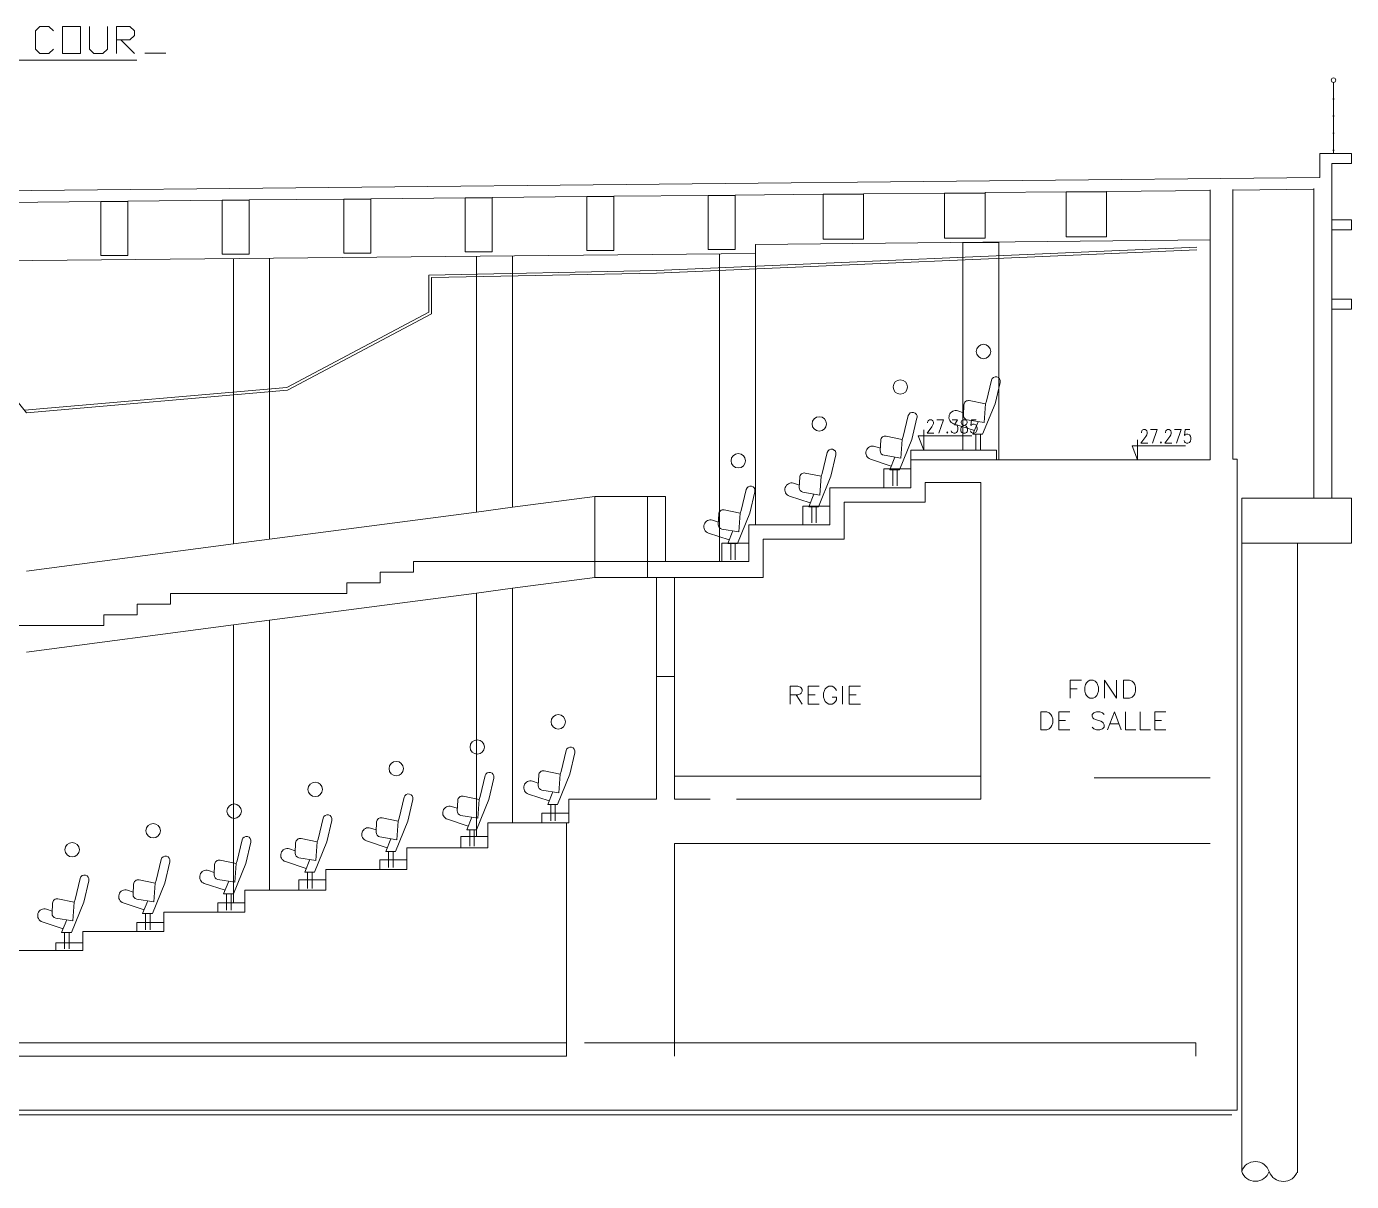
# Model space of a CAD drawing. Header units: millimetres. Extents: x 53635 to 142317, y 101101 to 147193.
# Drawn here: x 85016 to 99735, y 132651 to 145483 of the extents above; entities that cross this region are included whole.
import ezdxf

# ---------------------------------------------------------------- set-up
doc = ezdxf.new("R2010")
doc.units = ezdxf.units.MM
doc.header["$LTSCALE"] = 0.5
doc.header["$MEASUREMENT"] = 0
doc.layers.get('0').update_dxf_attribs({"lineweight": 0})
for name, color, linetype, lineweight in [('beton', 6, 'Continuous', 0), ('betonfin', 1, 'Continuous', 0), ('COT', 3, 'Continuous', 0)]:
    doc.layers.add(name, color=color, linetype=linetype, lineweight=lineweight)

msp = doc.modelspace()

# ---------------------------------------------------------------- linework, layer by layer
at = {"linetype": 'ByBlock', "flags": 128}
for points in [[(85314.88, 145433), (85264.88, 145483), (85164.88, 145483), (85114.88, 145433), (85114.88, 145233), (85164.88, 145183), (85264.88, 145183), (85314.88, 145233)], [(85414.88, 145183), (85614.88, 145183), (85614.88, 145483), (85414.88, 145483), (85414.88, 145183)], [(85714.88, 145483), (85714.88, 145233), (85764.88, 145183), (85864.88, 145183), (85914.88, 145233), (85914.88, 145483)], [(86014.88, 145183), (86014.88, 145483), (86164.88, 145483), (86214.88, 145433), (86214.88, 145383), (86164.88, 145333), (86014.88, 145333)], [(95026.25, 141078.69), (95026.25, 141086.5), (95032.11, 141100.56), (95036.79, 141106.81), (95048.51, 141114.63), (95069.61, 141114.63), (95080.15, 141106.81), (95086.01, 141100.56), (95090.7, 141086.5), (95090.7, 141072.44), (95086.01, 141056.81), (95074.29, 141036.5), (95021.56, 140964.63), (95096.56, 140964.63)], [(95128.2, 141114.63), (95203.2, 141114.63), (95149.29, 140964.63)], [(95299.29, 141114.63), (95357.89, 141114.63), (95326.25, 141056.81), (95341.48, 141056.81), (95353.2, 141050.56), (95357.89, 141042.75), (95363.75, 141022.44), (95363.75, 141006.81), (95357.89, 140986.5), (95347.34, 140972.44), (95330.93, 140964.63), (95315.7, 140964.63), (95299.29, 140972.44), (95293.43, 140978.69), (95288.75, 140992.75)], [(95422.34, 140964.63), (95443.43, 140964.63), (95459.84, 140972.44), (95464.53, 140978.69), (95470.39, 140992.75), (95470.39, 141014.63), (95464.53, 141028.69), (95453.98, 141042.75), (95437.57, 141050.56), (95416.48, 141056.81), (95405.93, 141064.63), (95400.07, 141078.69), (95400.07, 141092.75), (95405.93, 141106.81), (95422.34, 141114.63), (95443.43, 141114.63), (95459.84, 141106.81), (95464.53, 141092.75), (95464.53, 141078.69), (95459.84, 141064.63), (95448.12, 141056.81), (95427.03, 141050.56), (95410.62, 141042.75), (95400.07, 141028.69), (95395.39, 141014.63), (95395.39, 140992.75), (95400.07, 140978.69), (95405.93, 140972.44), (95422.34, 140964.63)], [(95502.03, 140992.75), (95506.72, 140978.69), (95512.57, 140972.44), (95528.98, 140964.63), (95544.22, 140964.63), (95560.62, 140972.44), (95571.17, 140986.5), (95577.03, 141006.81), (95577.03, 141022.44), (95571.17, 141042.75), (95560.62, 141056.81), (95544.22, 141064.63), (95528.98, 141064.63), (95512.57, 141056.81), (95506.72, 141050.56), (95512.57, 141114.63), (95566.48, 141114.63)], [(95245.39, 140964.63), (95250.07, 140972.44), (95245.39, 140978.69), (95239.53, 140972.44), (95245.39, 140964.63)], [(97400.55, 140968.69), (97400.55, 140976.5), (97406.41, 140990.56), (97411.1, 140996.81), (97422.82, 141004.63), (97443.91, 141004.63), (97454.46, 140996.81), (97460.32, 140990.56), (97465.01, 140976.5), (97465.01, 140962.44), (97460.32, 140946.81), (97448.6, 140926.5), (97395.86, 140854.63), (97470.86, 140854.63)], [(97502.51, 141004.63), (97577.51, 141004.63), (97523.6, 140854.63)], [(97619.69, 140854.63), (97624.38, 140862.44), (97619.69, 140868.69), (97613.83, 140862.44), (97619.69, 140854.63)], [(97667.74, 140968.69), (97667.74, 140976.5), (97673.6, 140990.56), (97678.29, 140996.81), (97690.01, 141004.63), (97711.1, 141004.63), (97721.65, 140996.81), (97727.51, 140990.56), (97732.19, 140976.5), (97732.19, 140962.44), (97727.51, 140946.81), (97715.79, 140926.5), (97663.05, 140854.63), (97738.05, 140854.63)], [(97769.69, 141004.63), (97844.69, 141004.63), (97790.79, 140854.63)], [(97876.33, 140882.75), (97881.02, 140868.69), (97886.88, 140862.44), (97903.29, 140854.63), (97918.52, 140854.63), (97934.93, 140862.44), (97945.47, 140876.5), (97951.33, 140896.81), (97951.33, 140912.44), (97945.47, 140932.75), (97934.93, 140946.81), (97918.52, 140954.63), (97903.29, 140954.63), (97886.88, 140946.81), (97881.02, 140940.56), (97886.88, 141004.63), (97940.79, 141004.63)], [(96610.28, 138020), (96610.28, 138220), (96735.28, 138220)], [(96829.03, 138020), (96866.53, 138020), (96887.37, 138030.41), (96906.12, 138049.16), (96914.45, 138067.91), (96924.87, 138097.08), (96924.87, 138142.91), (96914.45, 138172.08), (96906.12, 138190.83), (96887.37, 138209.58), (96866.53, 138220), (96829.03, 138220), (96810.28, 138209.58), (96791.53, 138190.83), (96781.12, 138172.08), (96772.78, 138142.91), (96772.78, 138097.08), (96781.12, 138067.91), (96791.53, 138049.16), (96810.28, 138030.41), (96829.03, 138020)], [(96991.53, 138020), (96991.53, 138220), (97124.87, 138020), (97124.87, 138220)], [(97201.95, 138020), (97268.62, 138020), (97297.78, 138030.41), (97316.53, 138049.16), (97326.95, 138067.91), (97335.28, 138097.08), (97335.28, 138142.91), (97326.95, 138172.08), (97316.53, 138190.83), (97297.78, 138209.58), (97268.62, 138220), (97201.95, 138220), (97201.95, 138020)], [(93498.26, 138059.51), (93583.67, 138059.51), (93612.84, 138069.93), (93623.26, 138078.26), (93631.59, 138099.1), (93631.59, 138117.85), (93623.26, 138136.6), (93612.84, 138144.93), (93583.67, 138155.35), (93498.26, 138155.35), (93498.26, 137955.35)], [(93823.26, 137955.35), (93698.26, 137955.35), (93698.26, 138155.35), (93823.26, 138155.35)], [(93964.92, 138032.43), (94012.84, 138032.43), (94012.84, 138003.26), (94004.51, 137984.51), (93985.76, 137965.76), (93964.92, 137955.35), (93927.42, 137955.35), (93908.67, 137965.76), (93889.92, 137984.51), (93879.51, 138003.26), (93871.17, 138032.43), (93871.17, 138078.26), (93879.51, 138107.43), (93889.92, 138126.18), (93908.67, 138144.93), (93927.42, 138155.35), (93964.92, 138155.35), (93985.76, 138144.93), (94004.51, 138126.18), (94012.84, 138107.43)], [(94079.51, 137955.35), (94079.51, 138155.35)], [(94281.59, 137955.35), (94156.59, 137955.35), (94156.59, 138155.35), (94281.59, 138155.35)], [(96282.16, 137669.67), (96348.83, 137669.67), (96377.99, 137680.09), (96396.74, 137698.84), (96407.16, 137717.59), (96415.49, 137746.76), (96415.49, 137792.59), (96407.16, 137821.76), (96396.74, 137840.51), (96377.99, 137859.26), (96348.83, 137869.67), (96282.16, 137869.67), (96282.16, 137669.67)], [(96607.16, 137669.67), (96482.16, 137669.67), (96482.16, 137869.67), (96607.16, 137869.67)], [(96855.08, 137698.84), (96873.83, 137680.09), (96902.99, 137669.67), (96940.49, 137669.67), (96969.66, 137680.09), (96988.41, 137698.84), (96988.41, 137725.92), (96977.99, 137746.76), (96969.66, 137755.09), (96948.83, 137765.51), (96892.58, 137784.26), (96873.83, 137792.59), (96863.41, 137803.01), (96855.08, 137821.76), (96855.08, 137840.51), (96873.83, 137859.26), (96902.99, 137869.67), (96940.49, 137869.67), (96969.66, 137859.26), (96988.41, 137840.51)], [(97025.91, 137669.67), (97100.91, 137869.67), (97177.99, 137669.67)], [(97223.83, 137869.67), (97223.83, 137669.67), (97338.41, 137669.67)], [(97386.33, 137869.67), (97386.33, 137669.67), (97500.91, 137669.67)], [(97673.83, 137669.67), (97548.83, 137669.67), (97548.83, 137869.67), (97673.83, 137869.67)]]:
    msp.add_lwpolyline(points, dxfattribs=at)
at = {"linetype": 'ByBlock'}
for points in [[(86064.88, 145333), (86214.88, 145183)], [(96610.28, 138124.16), (96687.37, 138124.16)], [(93564.92, 138059.51), (93631.59, 137955.35)], [(93698.26, 138059.51), (93775.34, 138059.51)], [(94156.59, 138059.51), (94233.67, 138059.51)], [(96482.16, 137773.84), (96559.24, 137773.84)], [(97548.83, 137773.84), (97625.91, 137773.84)], [(97052.99, 137736.34), (97148.83, 137736.34)]]:
    msp.add_lwpolyline(points, dxfattribs=at)
at = {"layer": 'beton', "color": 6}
for p, q in [((99535.17, 144072.63), (99535.17, 144862.63)), ((99385.17, 144072.63), (99735.17, 144072.63)), ((99385.17, 143804.85), (99385.17, 144072.63)), ((99385.17, 144072.63), (99385.17, 144072.63)), ((99515.17, 143962.63), (99735.17, 143962.63)), ((99515.17, 143962.63), (99515.17, 143683.63)), ((99735.17, 144072.63), (99735.17, 143962.63)), ((99385.17, 143804.85), (78835.89, 143599.35)), ((98165.2, 143662.64), (97015.22, 143651.14)), ((98165.2, 143670.13), (98165.2, 140667.63)), ((99313.2, 143674.12), (98415.2, 143665.14)), ((98415.2, 143672.63), (98415.2, 140677.63)), ((99315.17, 143681.63), (99315.17, 140242.63)), ((99515.17, 143683.63), (99515.17, 140242.63)), ((85840.22, 143539.39), (84790.22, 143528.89)), ((85840.22, 143539.39), (86140.22, 143539.39)), ((85840.22, 143539.39), (85840.22, 142939.39)), ((87190.22, 143552.89), (86140.22, 143542.39)), ((86140.22, 143542.39), (86140.22, 142939.39)), ((87190.22, 143552.89), (87490.22, 143552.89)), ((87190.22, 143552.89), (87190.22, 142952.89)), ((88540.22, 143566.39), (87490.22, 143555.89)), ((87490.22, 143555.89), (87490.22, 142952.89)), ((88540.22, 143566.39), (88840.22, 143566.39)), ((88540.22, 143566.39), (88540.22, 142966.39)), ((89890.22, 143579.89), (88840.22, 143569.39)), ((88840.22, 143569.39), (88840.22, 142966.39)), ((89890.22, 143579.89), (90190.22, 143579.89)), ((89890.22, 143579.89), (89890.22, 142979.9)), ((91240.22, 143593.39), (90190.22, 143582.89)), ((90190.22, 143582.89), (90190.22, 142979.89)), ((91240.22, 143593.39), (91540.22, 143593.39)), ((91240.22, 143593.39), (91240.22, 142993.4)), ((92590.22, 143606.89), (91540.22, 143596.39)), ((91540.22, 143596.39), (91540.22, 142993.39)), ((92590.22, 143606.89), (92890.22, 143606.89)), ((92590.22, 143606.89), (92590.22, 143006.9)), ((93865.22, 143619.64), (92890.22, 143609.89)), ((92890.22, 143609.89), (92890.22, 143006.89)), ((93865.22, 143619.64), (94315.22, 143619.64)), ((93865.22, 143619.64), (93865.22, 143119.64)), ((95215.22, 143633.14), (94315.22, 143624.14)), ((94315.22, 143624.14), (94315.22, 143119.64)), ((95215.22, 143633.14), (95665.22, 143633.14)), ((95215.22, 143633.14), (95215.22, 143133.14)), ((96565.22, 143646.64), (95665.22, 143637.64)), ((95665.22, 143637.64), (95665.22, 143133.14)), ((96565.22, 143646.64), (97015.22, 143646.64)), ((96565.22, 143646.64), (96565.22, 143146.64)), ((97015.22, 143651.14), (97015.22, 143146.64)), ((99515.17, 143333.63), (99735.17, 143333.63)), ((99515.17, 143223.63), (99735.17, 143223.63)), ((99735.17, 143333.63), (99735.17, 143223.63)), ((98165.2, 143112.61), (93115.86, 143062.12)), ((93865.22, 143119.64), (94315.22, 143119.64)), ((95215.22, 143133.14), (95665.22, 143133.14)), ((95415.86, 143083.14), (95815.86, 143083.14)), ((96565.22, 143146.64), (97015.22, 143146.64)), ((93115.86, 142962.11), (79615.89, 142827.11)), ((85840.22, 142939.39), (86140.22, 142939.39)), ((87190.22, 142952.89), (87490.22, 142952.89)), ((88540.22, 142966.39), (88840.22, 142966.39)), ((89890.22, 142979.89), (90190.22, 142979.89)), ((91240.22, 142993.39), (91540.22, 142993.39)), ((92590.22, 143006.89), (92890.22, 143006.89)), ((93115.86, 142962.11), (93115.86, 143062.12)), ((99515.17, 142453.63), (99735.17, 142453.63)), ((99515.17, 142343.63), (99735.17, 142343.63)), ((99735.17, 142453.63), (99735.17, 142343.63)), ((94840.89, 140777.63), (94840.89, 140357.63)), ((95790.89, 140777.63), (94840.89, 140777.63)), ((95790.89, 140667.63), (95790.89, 140777.63)), ((94840.89, 140667.63), (95790.89, 140667.63)), ((98165.2, 140667.63), (95790.89, 140667.63)), ((98465.2, 140677.63), (98415.2, 140677.63)), ((98465.2, 140677.63), (98415.2, 140677.63)), ((98465.2, 140677.63), (98465.2, 133442.63)), ((94840.89, 140567.63), (94540.88, 140567.63)), ((94540.88, 140567.63), (94540.88, 140357.63)), ((93940.89, 140357.63), (93940.89, 139947.63)), ((94840.89, 140357.63), (93940.89, 140357.63)), ((95000.88, 140197.63), (95000.88, 140417.63)), ((95615.87, 140417.63), (95000.88, 140417.63)), ((95615.87, 137137.63), (95615.87, 140417.63)), ((91915.88, 140261.18), (91915.88, 139361.18)), ((92115.88, 140261.18), (91915.88, 140261.18)), ((92115.88, 140261.18), (92115.88, 139537.63)), ((93940.89, 140152.63), (93640.88, 140152.63)), ((93640.88, 140152.63), (93640.88, 139947.63)), ((94100.88, 140197.63), (95000.88, 140197.63)), ((94100.88, 139787.63), (94100.88, 140197.63)), ((99735.17, 140242.63), (98515.2, 140242.63)), ((98515.2, 140242.62), (98515.2, 132763.32)), ((99735.17, 140242.63), (99735.17, 139742.63)), ((93040.89, 139947.63), (93040.89, 139537.63)), ((93940.89, 139947.63), (93040.89, 139947.63)), ((93040.89, 139742.63), (92740.88, 139742.63)), ((92740.88, 139742.63), (92740.88, 139537.63)), ((93200.88, 139787.63), (94100.88, 139787.63)), ((93200.88, 139361.18), (93200.88, 139787.63)), ((99735.17, 139742.63), (98515.2, 139742.63)), ((99135.2, 132745.82), (99135.2, 139742.63)), ((93040.89, 139537.63), (92115.88, 139537.63)), ((91915.88, 139361.18), (93200.88, 139361.18)), ((92015.89, 138262.63), (92015.89, 139361.18)), ((92215.89, 138262.63), (92215.89, 139361.18)), ((92215.89, 137152.63), (95615.87, 137152.63)), ((95615.87, 137137.63), (95615.87, 136897.63)), ((98165.2, 137137.63), (96878.02, 137137.63)), ((91040.86, 136897.63), (92015.89, 136897.63)), ((92215.89, 136897.63), (92611, 136897.63)), ((92904.09, 136897.63), (95615.87, 136897.63)), ((91040.86, 136744.13), (90740.86, 136744.13)), ((90740.86, 136636.63), (90740.86, 136744.13)), ((90140.89, 136637.63), (91040.86, 136637.63)), ((90140.89, 136357.63), (90140.89, 136637.63)), ((90415.86, 136667.63), (90415.86, 136637.63)), ((91015.86, 134042.63), (91015.86, 136637.63)), ((90140.89, 136483.13), (89840.89, 136483.13)), ((89840.89, 136357.63), (89840.89, 136483.13)), ((89240.89, 136357.63), (90140.89, 136357.63)), ((89240.89, 136117.63), (89240.89, 136357.63)), ((92215.87, 134042.63), (92215.87, 136407.63)), ((92215.87, 136407.63), (98165.2, 136407.63)), ((89240.89, 136224.13), (88940.89, 136224.13)), ((88940.89, 136117.63), (88940.89, 136224.13)), ((88340.89, 136117.63), (89240.89, 136117.63)), ((88340.89, 135886.63), (88340.89, 136117.63)), ((87440.89, 135645.13), (87440.89, 135886.63)), ((87440.89, 135886.63), (88340.89, 135886.63)), ((87715.86, 135917.63), (87715.86, 135886.63)), ((88340.89, 136002.13), (88040.89, 136002.13)), ((88040.89, 135886.63), (88040.89, 136002.13)), ((87440.89, 135746.13), (87140.89, 135746.13)), ((87140.89, 135645.13), (87140.89, 135746.13)), ((86540.89, 135645.13), (87440.89, 135645.13)), ((86540.89, 135427.63), (86540.89, 135645.13)), ((85640.89, 135427.63), (86540.89, 135427.63)), ((85640.89, 135216.63), (85640.89, 135427.63)), ((86540.89, 135529.13), (86240.89, 135529.13)), ((86240.89, 135427.63), (86240.89, 135529.13)), ((85640.89, 135301.13), (85340.89, 135301.13)), ((85340.89, 135216.63), (85340.89, 135301.13)), ((84740.89, 135216.63), (85640.89, 135216.63)), ((77615.89, 134192.63), (91015.86, 134192.63)), ((91215.86, 134192.63), (98005.2, 134192.63)), ((98005.2, 134042.63), (98005.2, 134192.63)), ((77615.89, 134042.63), (91015.86, 134042.63)), ((77215.89, 133442.63), (98465.2, 133442.63)), ((77215.89, 133392.63), (98404.34, 133392.63))]:
    msp.add_line(p, q, dxfattribs=at)
msp.add_lwpolyline([(92215.89, 136897.63), (92215.89, 138262.63), (92015.89, 138262.63), (92015.89, 136897.63)], dxfattribs=at)
for centre, radius in [((99535.17, 144887.63), 25), ((99535.16, 144677.63), 5), ((99535.16, 144487.63), 5), ((99535.16, 144297.63), 5), ((99535.16, 144107.63), 5)]:
    msp.add_circle(centre, radius, dxfattribs=at)
for centre, radius, start, end in [((98667.65, 132712.69), 160.64, 17.823313, 161.629516), ((98668.1, 132815.49), 161.56, -161.159492, -19.296485), ((98977.64, 132818.01), 166.79, -160.326383, -19.142506)]:
    msp.add_arc(centre, radius, start, end, dxfattribs=at)
at = {"layer": 'betonfin'}
for p, q in [((95415.86, 143083.15), (95415.86, 140777.63)), ((95815.86, 143087.15), (95815.86, 140667.63)), ((90015.86, 142929.89), (90015.86, 140088.87)), ((90415.86, 142933.89), (90415.86, 140141.31)), ((92014.94, 142772.62), (98015.22, 143032.16)), ((92015.89, 142742.63), (98015.22, 143002.13)), ((92715.86, 142956.89), (92715.86, 139537.63)), ((93115.86, 143019.64), (93115.86, 139947.63)), ((87315.86, 142902.89), (87315.86, 139734.87)), ((87715.86, 142906.89), (87715.86, 139787.31)), ((89485.89, 142722.03), (92014.94, 142772.62)), ((89485.89, 142310.66), (89485.89, 142722.03)), ((89515.89, 142692.63), (92015.89, 142742.63)), ((89515.89, 142292.63), (89515.89, 142692.63)), ((87907.21, 141471.99), (89485.89, 142310.66)), ((87915.89, 141442.63), (89515.89, 142292.63)), ((84365.89, 141992.63), (85015.89, 141192.63)), ((84993.02, 141220.77), (87907.21, 141471.99)), ((95680.24, 141320.6), (95735.04, 141554.17)), ((95775.73, 141290.12), (95831.49, 141527.76)), ((85015.89, 141192.63), (87915.89, 141442.63)), ((95667.55, 141289.49), (95489.61, 141326.19)), ((95667.55, 141289.49), (95680.24, 141320.6)), ((94756.41, 140926.7), (94811.22, 141160.27)), ((95425.29, 141191.32), (95362.01, 141212.13)), ((95429.57, 141279.65), (95424, 141164.78)), ((95637.82, 140952.13), (95775.73, 141290.12)), ((95653.15, 141081.78), (95667.55, 141289.49)), ((94851.91, 140896.23), (94907.67, 141133.86)), ((95546.77, 140993.49), (95315.17, 141069.63)), ((95465.72, 141113.04), (95653.15, 141081.78)), ((95529.89, 140952.13), (95587.28, 141092.77)), ((94505.74, 140885.75), (94500.17, 140770.88)), ((94743.72, 140895.59), (94565.78, 140932.3)), ((94714, 140558.23), (94851.91, 140896.23)), ((94729.33, 140687.88), (94743.72, 140895.59)), ((94743.72, 140895.59), (94756.41, 140926.7)), ((94923.04, 140933.76), (95516.18, 140933.76)), ((94985.39, 140777.63), (94923.04, 140933.76)), ((94985.39, 140777.63), (94985.39, 141002.47)), ((95637.82, 140952.13), (95529.89, 140952.13)), ((95562.82, 140952.13), (95562.82, 140772.13)), ((95612.82, 140952.13), (95612.82, 140772.13)), ((97359.69, 140667.63), (97359.69, 140892.47)), ((93856.41, 140516.7), (93911.22, 140750.27)), ((93951.91, 140486.23), (94007.67, 140723.86)), ((94501.46, 140797.42), (94438.18, 140818.23)), ((94541.89, 140719.14), (94729.33, 140687.88)), ((97297.34, 140823.76), (97890.49, 140823.76)), ((97359.69, 140667.63), (97297.34, 140823.76)), ((94622.94, 140599.59), (94391.34, 140675.73)), ((94606.07, 140558.23), (94663.45, 140698.87)), ((93605.74, 140475.75), (93600.17, 140360.88)), ((93843.72, 140485.59), (93665.78, 140522.3)), ((93814, 140148.23), (93951.91, 140486.23)), ((93829.33, 140277.88), (93843.72, 140485.59)), ((93843.72, 140485.59), (93856.41, 140516.7)), ((94714, 140558.23), (94606.07, 140558.23)), ((94639, 140558.23), (94639, 140378.23)), ((94689, 140558.23), (94689, 140378.23)), ((92956.41, 140106.7), (93011.22, 140340.27)), ((93051.91, 140076.23), (93107.67, 140313.86)), ((93601.46, 140387.42), (93538.18, 140408.23)), ((93641.89, 140309.14), (93829.33, 140277.88)), ((93706.07, 140148.23), (93763.45, 140288.87)), ((90015.86, 140088.87), (90415.86, 140141.31)), ((90415.86, 140141.31), (91330.08, 140261.18)), ((91915.88, 140261.18), (91330.08, 140261.18)), ((91330.08, 140261.18), (91330.08, 139361.18)), ((93722.94, 140189.59), (93491.34, 140265.73)), ((93814, 140148.23), (93706.07, 140148.23)), ((93739, 140148.23), (93739, 139968.23)), ((93789, 140148.23), (93789, 139968.23)), ((87715.86, 139787.31), (90015.86, 140088.87)), ((90015.86, 140088.87), (90015.86, 140088.87)), ((92701.46, 139977.42), (92638.18, 139998.23)), ((92705.74, 140065.75), (92700.17, 139950.88)), ((92943.72, 140075.59), (92765.78, 140112.3)), ((92914, 139738.23), (93051.91, 140076.23)), ((92929.33, 139867.88), (92943.72, 140075.59)), ((92943.72, 140075.59), (92956.41, 140106.7)), ((92822.94, 139779.59), (92591.34, 139855.73)), ((92741.89, 139899.14), (92929.33, 139867.88)), ((92806.07, 139738.23), (92863.45, 139878.87)), ((85015.86, 139433.31), (87315.86, 139734.87)), ((87315.86, 139734.87), (87715.86, 139787.31)), ((92914, 139738.23), (92806.07, 139738.23)), ((92839, 139738.23), (92839, 139558.23)), ((92889, 139738.23), (92889, 139558.23)), ((88946, 139419.63), (89316, 139419.63)), ((88946, 139301.63), (88946, 139419.63)), ((89316, 139419.63), (89316, 139537.63)), ((89316, 139537.63), (92115.88, 139537.63)), ((88576, 139301.63), (88946, 139301.63)), ((88576, 139183.63), (88576, 139301.63)), ((90415.86, 139241.31), (91330.08, 139361.18)), ((91330.08, 139361.18), (91915.88, 139361.18)), ((88576, 139183.63), (86616, 139183.63)), ((86616, 139065.63), (86616, 139183.63)), ((87715.86, 138887.31), (90015.86, 139188.87)), ((90015.86, 139188.87), (90415.86, 139241.31)), ((90015.86, 139188.87), (90015.86, 136483.13)), ((90415.86, 139241.31), (90415.86, 136667.63)), ((86246, 138947.63), (86246, 139065.63)), ((86246, 139065.63), (86616, 139065.63)), ((85876, 138829.63), (83916, 138829.63)), ((85015.86, 138533.31), (87315.86, 138834.87)), ((85876, 138829.63), (85876, 138947.63)), ((85876, 138947.63), (86246, 138947.63)), ((87315.86, 138834.87), (87715.86, 138887.31)), ((87315.86, 138834.87), (87315.86, 135746.13)), ((87715.86, 138887.31), (87715.86, 135917.63)), ((90956.38, 137206.7), (91011.19, 137440.27)), ((91051.88, 137176.23), (91107.64, 137413.86)), ((90943.69, 137175.59), (90765.75, 137212.3)), ((90943.69, 137175.59), (90956.38, 137206.7)), ((90056.41, 136926.7), (90111.22, 137160.27)), ((90151.91, 136896.23), (90207.67, 137133.86)), ((90701.43, 137077.42), (90638.15, 137098.23)), ((90705.71, 137165.75), (90700.14, 137050.88)), ((90913.97, 136838.23), (91051.88, 137176.23)), ((90929.3, 136967.88), (90943.69, 137175.59)), ((89156.41, 136686.7), (89211.22, 136920.27)), ((89251.91, 136656.23), (89307.67, 136893.86)), ((90043.72, 136895.59), (89865.78, 136932.3)), ((90014, 136558.23), (90151.91, 136896.23)), ((90029.33, 136687.88), (90043.72, 136895.59)), ((90043.72, 136895.59), (90056.41, 136926.7)), ((90822.91, 136879.59), (90591.31, 136955.73)), ((90741.86, 136999.14), (90929.3, 136967.88)), ((90806.04, 136838.23), (90863.42, 136978.87)), ((91040.86, 136637.63), (91040.86, 136897.63)), ((89801.46, 136797.42), (89738.18, 136818.23)), ((89805.74, 136885.75), (89800.17, 136770.88)), ((90913.97, 136838.23), (90806.04, 136838.23)), ((90838.97, 136838.23), (90838.97, 136658.23)), ((90888.97, 136838.23), (90888.97, 136658.23)), ((88256.41, 136455.7), (88311.22, 136689.27)), ((88351.91, 136425.23), (88407.67, 136662.86)), ((88905.74, 136645.75), (88900.17, 136530.88)), ((89143.72, 136655.59), (88965.78, 136692.3)), ((89114, 136318.23), (89251.91, 136656.23)), ((89129.33, 136447.88), (89143.72, 136655.59)), ((89143.72, 136655.59), (89156.41, 136686.7)), ((89922.94, 136599.59), (89691.34, 136675.73)), ((89841.89, 136719.14), (90029.33, 136687.88)), ((89906.07, 136558.23), (89963.45, 136698.87)), ((88243.72, 136424.59), (88065.78, 136461.3)), ((88243.72, 136424.59), (88256.41, 136455.7)), ((88901.46, 136557.42), (88838.18, 136578.23)), ((88941.89, 136479.14), (89129.33, 136447.88)), ((89006.07, 136318.23), (89063.45, 136458.87)), ((90014, 136558.23), (89906.07, 136558.23)), ((89939, 136558.23), (89939, 136378.23)), ((89989, 136558.23), (89989, 136378.23)), ((87356.41, 136214.2), (87411.22, 136447.77)), ((87451.91, 136183.73), (87507.67, 136421.36)), ((88001.46, 136326.42), (87938.18, 136347.23)), ((88005.74, 136414.75), (88000.17, 136299.88)), ((88214, 136087.23), (88351.91, 136425.23)), ((88229.33, 136216.88), (88243.72, 136424.59)), ((89022.94, 136359.59), (88791.34, 136435.73)), ((89114, 136318.23), (89006.07, 136318.23)), ((89039, 136318.23), (89039, 136138.23)), ((89089, 136318.23), (89089, 136138.23)), ((86456.41, 135996.7), (86511.22, 136230.27)), ((86551.91, 135966.23), (86607.67, 136203.86)), ((87105.74, 136173.25), (87100.17, 136058.38)), ((87343.72, 136183.09), (87165.78, 136219.8)), ((87314, 135845.73), (87451.91, 136183.73)), ((87329.33, 135975.38), (87343.72, 136183.09)), ((87343.72, 136183.09), (87356.41, 136214.2)), ((88122.94, 136128.59), (87891.34, 136204.73)), ((88041.89, 136248.14), (88229.33, 136216.88)), ((88106.07, 136087.23), (88163.45, 136227.87)), ((85556.41, 135785.7), (85611.22, 136019.27)), ((87101.46, 136084.92), (87038.18, 136105.73)), ((87141.89, 136006.64), (87329.33, 135975.38)), ((88214, 136087.23), (88106.07, 136087.23)), ((88139, 136087.23), (88139, 135907.23)), ((88189, 136087.23), (88189, 135907.23)), ((85651.91, 135755.23), (85707.67, 135992.86)), ((86201.46, 135867.42), (86138.18, 135888.23)), ((86205.74, 135955.75), (86200.17, 135840.88)), ((86443.72, 135965.59), (86265.78, 136002.3)), ((86414, 135628.23), (86551.91, 135966.23)), ((86429.33, 135757.88), (86443.72, 135965.59)), ((86443.72, 135965.59), (86456.41, 135996.7)), ((87222.94, 135887.09), (86991.34, 135963.23)), ((87206.07, 135845.73), (87263.45, 135986.37)), ((85305.74, 135744.75), (85300.17, 135629.88)), ((85543.72, 135754.59), (85365.78, 135791.3)), ((85514, 135417.23), (85651.91, 135755.23)), ((85529.33, 135546.88), (85543.72, 135754.59)), ((85543.72, 135754.59), (85556.41, 135785.7)), ((86322.94, 135669.59), (86091.34, 135745.73)), ((86241.89, 135789.14), (86429.33, 135757.88)), ((86306.07, 135628.23), (86363.45, 135768.87)), ((87314, 135845.73), (87206.07, 135845.73)), ((87239, 135845.73), (87239, 135665.73)), ((87289, 135845.73), (87289, 135665.73)), ((85301.46, 135656.42), (85238.18, 135677.23)), ((85341.89, 135578.14), (85529.33, 135546.88)), ((86414, 135628.23), (86306.07, 135628.23)), ((86339, 135628.23), (86339, 135448.23)), ((86389, 135628.23), (86389, 135448.23)), ((85422.94, 135458.59), (85191.34, 135534.73)), ((85406.07, 135417.23), (85463.45, 135557.87)), ((85514, 135417.23), (85406.07, 135417.23)), ((85439, 135417.23), (85439, 135237.23)), ((85489, 135417.23), (85489, 135237.23))]:
    msp.add_line(p, q, dxfattribs=at)
for centre in [(95646.8, 141872.13), (94722.97, 141478.23), (93822.97, 141068.23), (92922.97, 140658.23), (90922.94, 137758.23), (90022.97, 137478.23), (89122.97, 137238.23), (88222.97, 137007.23), (87322.97, 136765.73), (86422.97, 136548.23), (85522.97, 136337.23)]:
    msp.add_circle(centre, 80, dxfattribs=at)
for centre, radius, start, end in [((95783.27, 141540.97), 50, -11.096909, 164.686878), ((95479.51, 141277.23), 50, 78.346062, 177.225492), ((94859.44, 141147.07), 50, -11.096909, 164.686878), ((95338.59, 141140.88), 75, 71.801872, 251.801872), ((95473.94, 141162.36), 50, 177.225492, 260.531391), ((94555.68, 140883.33), 50, 78.346062, 177.225492), ((93959.44, 140737.07), 50, -11.096909, 164.686878), ((94414.76, 140746.98), 75, 71.801872, 251.801872), ((94550.11, 140768.46), 50, 177.225492, 260.531391), ((93655.68, 140473.33), 50, 78.346062, 177.225492), ((93059.44, 140327.07), 50, -11.096909, 164.686878), ((93514.76, 140336.98), 75, 71.801872, 251.801872), ((93650.11, 140358.46), 50, 177.225492, 260.531391), ((92614.76, 139926.98), 75, 71.801872, 251.801872), ((92755.68, 140063.33), 50, 78.346062, 177.225492), ((92750.11, 139948.46), 50, 177.225492, 260.531391), ((91059.41, 137427.07), 50, -11.096909, 164.686878), ((90159.44, 137147.07), 50, -11.096909, 164.686878), ((90755.65, 137163.33), 50, 78.346062, 177.225492), ((90614.73, 137026.98), 75, 71.801872, 251.801872), ((90750.08, 137048.46), 50, 177.225492, 260.531391), ((89259.44, 136907.07), 50, -11.096909, 164.686878), ((89855.68, 136883.33), 50, 78.346062, 177.225492), ((89714.76, 136746.98), 75, 71.801872, 251.801872), ((89850.11, 136768.46), 50, 177.225492, 260.531391), ((88359.44, 136676.07), 50, -11.096909, 164.686878), ((88955.68, 136643.33), 50, 78.346062, 177.225492), ((87459.44, 136434.57), 50, -11.096909, 164.686878), ((88055.68, 136412.33), 50, 78.346062, 177.225492), ((88814.76, 136506.98), 75, 71.801872, 251.801872), ((88950.11, 136528.46), 50, 177.225492, 260.531391), ((87914.76, 136275.98), 75, 71.801872, 251.801872), ((86559.44, 136217.07), 50, -11.096909, 164.686878), ((87155.68, 136170.83), 50, 78.346062, 177.225492), ((88050.11, 136297.46), 50, 177.225492, 260.531391), ((85659.44, 136006.07), 50, -11.096909, 164.686878), ((87014.76, 136034.48), 75, 71.801872, 251.801872), ((87150.11, 136055.96), 50, 177.225492, 260.531391), ((86114.76, 135816.98), 75, 71.801872, 251.801872), ((86255.68, 135953.33), 50, 78.346062, 177.225492), ((85355.68, 135742.33), 50, 78.346062, 177.225492), ((86250.11, 135838.46), 50, 177.225492, 260.531391), ((85214.76, 135605.98), 75, 71.801872, 251.801872), ((85350.11, 135627.46), 50, 177.225492, 260.531391)]:
    msp.add_arc(centre, radius, start, end, dxfattribs=at)
at = {"layer": 'COT', "color": 6}
for p, q in [((86565.23, 145187.46), (86329.06, 145187.46)), ((82045, 145107.68), (86240.87, 145107.68))]:
    msp.add_line(p, q, dxfattribs=at)

doc.saveas('drawing.dxf')
